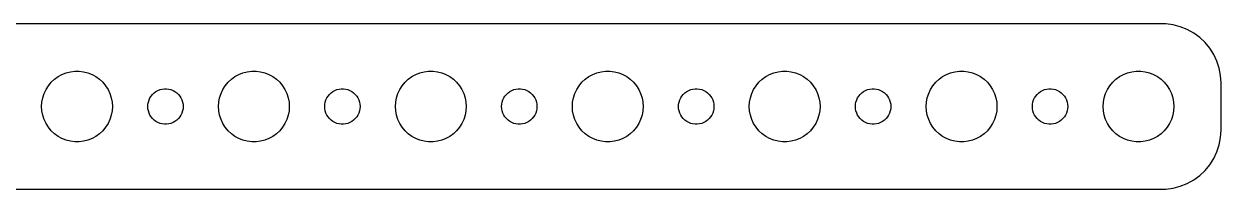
# Model space of a CAD drawing. Header units: metres. Extents: x -194 to 194, y -7 to 7.
# Drawn here: x 93 to 194.5, y -7 to 7 of the extents above; entities that cross this region are included whole.
import ezdxf

# ---------------------------------------------------------------- set-up
doc = ezdxf.new("R2010")
doc.units = ezdxf.units.M

msp = doc.modelspace()

# ---------------------------------------------------------------- linework, layer by layer
for p, q in [((189.814, 6.99013), (-189.814, 6.99013)), ((190.437, 6.91142), (189.814, 6.99013)), ((191.045, 6.75528), (190.437, 6.91142)), ((191.629, 6.52412), (191.045, 6.75528)), ((192.179, 6.22163), (191.629, 6.52412)), ((192.687, 5.85255), (192.179, 6.22163)), ((193.145, 5.42273), (192.687, 5.85255)), ((193.545, 4.93892), (193.145, 5.42273)), ((193.882, 4.40877), (193.545, 4.93892)), ((194.149, 3.84062), (193.882, 4.40877)), ((194.343, 3.24344), (194.149, 3.84062)), ((194.461, 2.62666), (194.343, 3.24344)), ((95.073, 1.76335), (95.3131, 2.05363)), ((95.3131, 2.05363), (95.5877, 2.31154)), ((95.5877, 2.31154), (95.8925, 2.53297)), ((95.8925, 2.53297), (96.2227, 2.71448)), ((96.2227, 2.71448), (96.573, 2.85316)), ((96.573, 2.85316), (96.9379, 2.94685)), ((96.9379, 2.94685), (97.3116, 2.99408)), ((97.3116, 2.99408), (97.6884, 2.99408)), ((97.6884, 2.99408), (98.0621, 2.94685)), ((98.0621, 2.94685), (98.427, 2.85316)), ((98.427, 2.85316), (98.7773, 2.71448)), ((98.7773, 2.71448), (99.1075, 2.53297)), ((99.1075, 2.53297), (99.4123, 2.31154)), ((99.4123, 2.31154), (99.6869, 2.05363)), ((99.6869, 2.05363), (99.927, 1.76335)), ((110.073, 1.76335), (110.313, 2.05363)), ((110.313, 2.05363), (110.588, 2.31154)), ((110.588, 2.31154), (110.893, 2.53297)), ((110.893, 2.53297), (111.223, 2.71448)), ((111.223, 2.71448), (111.573, 2.85316)), ((111.573, 2.85316), (111.938, 2.94685)), ((111.938, 2.94685), (112.312, 2.99408)), ((112.312, 2.99408), (112.688, 2.99408)), ((112.688, 2.99408), (113.062, 2.94685)), ((113.062, 2.94685), (113.427, 2.85316)), ((113.427, 2.85316), (113.777, 2.71448)), ((113.777, 2.71448), (114.107, 2.53297)), ((114.107, 2.53297), (114.412, 2.31154)), ((114.412, 2.31154), (114.687, 2.05363)), ((114.687, 2.05363), (114.927, 1.76335)), ((125.073, 1.76335), (125.313, 2.05363)), ((125.313, 2.05363), (125.588, 2.31154)), ((125.588, 2.31154), (125.893, 2.53297)), ((125.893, 2.53297), (126.223, 2.71448)), ((126.223, 2.71448), (126.573, 2.85316)), ((126.573, 2.85316), (126.938, 2.94685)), ((126.938, 2.94685), (127.312, 2.99408)), ((127.312, 2.99408), (127.688, 2.99408)), ((127.688, 2.99408), (128.062, 2.94685)), ((128.062, 2.94685), (128.427, 2.85316)), ((128.427, 2.85316), (128.777, 2.71448)), ((128.777, 2.71448), (129.107, 2.53297)), ((129.107, 2.53297), (129.412, 2.31154)), ((129.412, 2.31154), (129.687, 2.05363)), ((129.687, 2.05363), (129.927, 1.76335)), ((140.073, 1.76335), (140.313, 2.05363)), ((140.313, 2.05363), (140.588, 2.31154)), ((140.588, 2.31154), (140.893, 2.53297)), ((140.893, 2.53297), (141.223, 2.71448)), ((141.223, 2.71448), (141.573, 2.85316)), ((141.573, 2.85316), (141.938, 2.94685)), ((141.938, 2.94685), (142.312, 2.99408)), ((142.312, 2.99408), (142.688, 2.99408)), ((142.688, 2.99408), (143.062, 2.94685)), ((143.062, 2.94685), (143.427, 2.85316)), ((143.427, 2.85316), (143.777, 2.71448)), ((143.777, 2.71448), (144.107, 2.53297)), ((144.107, 2.53297), (144.412, 2.31154)), ((144.412, 2.31154), (144.687, 2.05363)), ((144.687, 2.05363), (144.927, 1.76335)), ((155.073, 1.76335), (155.313, 2.05363)), ((155.313, 2.05363), (155.588, 2.31154)), ((155.588, 2.31154), (155.893, 2.53297)), ((155.893, 2.53297), (156.223, 2.71448)), ((156.223, 2.71448), (156.573, 2.85316)), ((156.573, 2.85316), (156.938, 2.94685)), ((156.938, 2.94685), (157.312, 2.99408)), ((157.312, 2.99408), (157.688, 2.99408)), ((157.688, 2.99408), (158.062, 2.94685)), ((158.062, 2.94685), (158.427, 2.85316)), ((158.427, 2.85316), (158.777, 2.71448)), ((158.777, 2.71448), (159.107, 2.53297)), ((159.107, 2.53297), (159.412, 2.31154)), ((159.412, 2.31154), (159.687, 2.05363)), ((159.687, 2.05363), (159.927, 1.76335)), ((170.073, 1.76335), (170.313, 2.05363)), ((170.313, 2.05363), (170.588, 2.31154)), ((170.588, 2.31154), (170.893, 2.53297)), ((170.893, 2.53297), (171.223, 2.71448)), ((171.223, 2.71448), (171.573, 2.85316)), ((171.573, 2.85316), (171.938, 2.94685)), ((171.938, 2.94685), (172.312, 2.99408)), ((172.312, 2.99408), (172.688, 2.99408)), ((172.688, 2.99408), (173.062, 2.94685)), ((173.062, 2.94685), (173.427, 2.85316)), ((173.427, 2.85316), (173.777, 2.71448)), ((173.777, 2.71448), (174.107, 2.53297)), ((174.107, 2.53297), (174.412, 2.31154)), ((174.412, 2.31154), (174.687, 2.05363)), ((174.687, 2.05363), (174.927, 1.76335)), ((185.073, 1.76335), (185.313, 2.05363)), ((185.313, 2.05363), (185.588, 2.31154)), ((185.588, 2.31154), (185.893, 2.53297)), ((185.893, 2.53297), (186.223, 2.71448)), ((186.223, 2.71448), (186.573, 2.85316)), ((186.573, 2.85316), (186.938, 2.94685)), ((186.938, 2.94685), (187.312, 2.99408)), ((187.312, 2.99408), (187.688, 2.99408)), ((187.688, 2.99408), (188.062, 2.94685)), ((188.062, 2.94685), (188.427, 2.85316)), ((188.427, 2.85316), (188.777, 2.71448)), ((188.777, 2.71448), (189.107, 2.53297)), ((189.107, 2.53297), (189.412, 2.31154)), ((189.412, 2.31154), (189.687, 2.05363)), ((189.687, 2.05363), (189.927, 1.76335)), ((194.5, 2), (194.461, 2.62666)), ((94.5943, 0.746063), (94.7107, 1.10437)), ((94.7107, 1.10437), (94.8711, 1.44525)), ((94.8711, 1.44525), (95.073, 1.76335)), ((99.927, 1.76335), (100.129, 1.44525)), ((100.129, 1.44525), (100.289, 1.10437)), ((100.289, 1.10437), (100.406, 0.746063)), ((103.786, 0.881668), (103.907, 1.02681)), ((103.907, 1.02681), (104.044, 1.15576)), ((104.044, 1.15576), (104.196, 1.26648)), ((104.196, 1.26648), (104.361, 1.35724)), ((104.361, 1.35724), (104.536, 1.42657)), ((104.536, 1.42657), (104.719, 1.47342)), ((104.719, 1.47342), (104.906, 1.49704)), ((104.906, 1.49704), (105.094, 1.49704)), ((105.094, 1.49704), (105.281, 1.47342)), ((105.281, 1.47342), (105.464, 1.42657)), ((105.464, 1.42657), (105.639, 1.35724)), ((105.639, 1.35724), (105.804, 1.26648)), ((105.804, 1.26648), (105.956, 1.15576)), ((105.956, 1.15576), (106.093, 1.02681)), ((106.093, 1.02681), (106.214, 0.881668)), ((109.594, 0.746063), (109.711, 1.10437)), ((109.711, 1.10437), (109.871, 1.44525)), ((109.871, 1.44525), (110.073, 1.76335)), ((114.927, 1.76335), (115.129, 1.44525)), ((115.129, 1.44525), (115.289, 1.10437)), ((115.289, 1.10437), (115.406, 0.746063)), ((118.786, 0.881668), (118.907, 1.02681)), ((118.907, 1.02681), (119.044, 1.15576)), ((119.044, 1.15576), (119.196, 1.26648)), ((119.196, 1.26648), (119.361, 1.35724)), ((119.361, 1.35724), (119.536, 1.42657)), ((119.536, 1.42657), (119.719, 1.47342)), ((119.719, 1.47342), (119.906, 1.49704)), ((119.906, 1.49704), (120.094, 1.49704)), ((120.094, 1.49704), (120.281, 1.47342)), ((120.281, 1.47342), (120.464, 1.42657)), ((120.464, 1.42657), (120.639, 1.35724)), ((120.639, 1.35724), (120.804, 1.26648)), ((120.804, 1.26648), (120.956, 1.15576)), ((120.956, 1.15576), (121.093, 1.02681)), ((121.093, 1.02681), (121.214, 0.881668)), ((124.594, 0.746063), (124.711, 1.10437)), ((124.711, 1.10437), (124.871, 1.44525)), ((124.871, 1.44525), (125.073, 1.76335)), ((129.927, 1.76335), (130.129, 1.44525)), ((130.129, 1.44525), (130.289, 1.10437)), ((130.289, 1.10437), (130.406, 0.746063)), ((133.786, 0.881668), (133.907, 1.02681)), ((133.907, 1.02681), (134.044, 1.15576)), ((134.044, 1.15576), (134.196, 1.26648)), ((134.196, 1.26648), (134.361, 1.35724)), ((134.361, 1.35724), (134.536, 1.42657)), ((134.536, 1.42657), (134.719, 1.47342)), ((134.719, 1.47342), (134.906, 1.49704)), ((134.906, 1.49704), (135.094, 1.49704)), ((135.094, 1.49704), (135.281, 1.47342)), ((135.281, 1.47342), (135.464, 1.42657)), ((135.464, 1.42657), (135.639, 1.35724)), ((135.639, 1.35724), (135.804, 1.26648)), ((135.804, 1.26648), (135.956, 1.15576)), ((135.956, 1.15576), (136.093, 1.02681)), ((136.093, 1.02681), (136.214, 0.881668)), ((139.594, 0.746063), (139.711, 1.10437)), ((139.711, 1.10437), (139.871, 1.44525)), ((139.871, 1.44525), (140.073, 1.76335)), ((144.927, 1.76335), (145.129, 1.44525)), ((145.129, 1.44525), (145.289, 1.10437)), ((145.289, 1.10437), (145.406, 0.746063)), ((148.786, 0.881668), (148.907, 1.02681)), ((148.907, 1.02681), (149.044, 1.15576)), ((149.044, 1.15576), (149.196, 1.26648)), ((149.196, 1.26648), (149.361, 1.35724)), ((149.361, 1.35724), (149.536, 1.42657)), ((149.536, 1.42657), (149.719, 1.47342)), ((149.719, 1.47342), (149.906, 1.49704)), ((149.906, 1.49704), (150.094, 1.49704)), ((150.094, 1.49704), (150.281, 1.47342)), ((150.281, 1.47342), (150.464, 1.42657)), ((150.464, 1.42657), (150.639, 1.35724)), ((150.639, 1.35724), (150.804, 1.26648)), ((150.804, 1.26648), (150.956, 1.15576)), ((150.956, 1.15576), (151.093, 1.02681)), ((151.093, 1.02681), (151.214, 0.881668)), ((154.594, 0.746063), (154.711, 1.10437)), ((154.711, 1.10437), (154.871, 1.44525)), ((154.871, 1.44525), (155.073, 1.76335)), ((159.927, 1.76335), (160.129, 1.44525)), ((160.129, 1.44525), (160.289, 1.10437)), ((160.289, 1.10437), (160.406, 0.746063)), ((163.786, 0.881668), (163.907, 1.02681)), ((163.907, 1.02681), (164.044, 1.15576)), ((164.044, 1.15576), (164.196, 1.26648)), ((164.196, 1.26648), (164.361, 1.35724)), ((164.361, 1.35724), (164.536, 1.42657)), ((164.536, 1.42657), (164.719, 1.47342)), ((164.719, 1.47342), (164.906, 1.49704)), ((164.906, 1.49704), (165.094, 1.49704)), ((165.094, 1.49704), (165.281, 1.47342)), ((165.281, 1.47342), (165.464, 1.42657)), ((165.464, 1.42657), (165.639, 1.35724)), ((165.639, 1.35724), (165.804, 1.26648)), ((165.804, 1.26648), (165.956, 1.15576)), ((165.956, 1.15576), (166.093, 1.02681)), ((166.093, 1.02681), (166.214, 0.881668)), ((169.594, 0.746063), (169.711, 1.10437)), ((169.711, 1.10437), (169.871, 1.44525)), ((169.871, 1.44525), (170.073, 1.76335)), ((174.927, 1.76335), (175.129, 1.44525)), ((175.129, 1.44525), (175.289, 1.10437)), ((175.289, 1.10437), (175.406, 0.746063)), ((178.786, 0.881668), (178.907, 1.02681)), ((178.907, 1.02681), (179.044, 1.15576)), ((179.044, 1.15576), (179.196, 1.26648)), ((179.196, 1.26648), (179.361, 1.35724)), ((179.361, 1.35724), (179.536, 1.42657)), ((179.536, 1.42657), (179.719, 1.47342)), ((179.719, 1.47342), (179.906, 1.49704)), ((179.906, 1.49704), (180.094, 1.49704)), ((180.094, 1.49704), (180.281, 1.47342)), ((180.281, 1.47342), (180.464, 1.42657)), ((180.464, 1.42657), (180.639, 1.35724)), ((180.639, 1.35724), (180.804, 1.26648)), ((180.804, 1.26648), (180.956, 1.15576)), ((180.956, 1.15576), (181.093, 1.02681)), ((181.093, 1.02681), (181.214, 0.881668)), ((184.594, 0.746063), (184.711, 1.10437)), ((184.711, 1.10437), (184.871, 1.44525)), ((184.871, 1.44525), (185.073, 1.76335)), ((189.927, 1.76335), (190.129, 1.44525)), ((190.129, 1.44525), (190.289, 1.10437)), ((190.289, 1.10437), (190.406, 0.746063)), ((194.5, -2), (194.5, 2)), ((94.5, 0), (94.5237, 0.375992)), ((94.5237, -0.375992), (94.5, 0)), ((94.5237, 0.375992), (94.5943, 0.746063)), ((100.406, 0.746063), (100.476, 0.375992)), ((100.476, 0.375992), (100.5, 0)), ((100.5, 0), (100.476, -0.375992)), ((103.5, 0), (103.512, 0.187988)), ((103.512, -0.187988), (103.5, 0)), ((103.512, 0.187988), (103.547, 0.373032)), ((103.547, 0.373032), (103.605, 0.552185)), ((103.605, 0.552185), (103.686, 0.722626)), ((103.686, 0.722626), (103.786, 0.881668)), ((106.214, 0.881668), (106.314, 0.722626)), ((106.314, 0.722626), (106.395, 0.552185)), ((106.395, 0.552185), (106.453, 0.373032)), ((106.453, 0.373032), (106.488, 0.187988)), ((106.488, 0.187988), (106.5, 0)), ((106.5, 0), (106.488, -0.187988)), ((109.5, 0), (109.524, 0.375992)), ((109.524, -0.375992), (109.5, 0)), ((109.524, 0.375992), (109.594, 0.746063)), ((115.406, 0.746063), (115.476, 0.375992)), ((115.476, 0.375992), (115.5, 0)), ((115.5, 0), (115.476, -0.375992)), ((118.5, 0), (118.512, 0.187988)), ((118.512, -0.187988), (118.5, 0)), ((118.512, 0.187988), (118.547, 0.373032)), ((118.547, 0.373032), (118.605, 0.552185)), ((118.605, 0.552185), (118.686, 0.722626)), ((118.686, 0.722626), (118.786, 0.881668)), ((121.214, 0.881668), (121.314, 0.722626)), ((121.314, 0.722626), (121.395, 0.552185)), ((121.395, 0.552185), (121.453, 0.373032)), ((121.453, 0.373032), (121.488, 0.187988)), ((121.488, 0.187988), (121.5, 0)), ((121.5, 0), (121.488, -0.187988)), ((124.5, 0), (124.524, 0.375992)), ((124.524, -0.375992), (124.5, 0)), ((124.524, 0.375992), (124.594, 0.746063)), ((130.406, 0.746063), (130.476, 0.375992)), ((130.476, 0.375992), (130.5, 0)), ((130.5, 0), (130.476, -0.375992)), ((133.5, 0), (133.512, 0.187988)), ((133.512, -0.187988), (133.5, 0)), ((133.512, 0.187988), (133.547, 0.373032)), ((133.547, 0.373032), (133.605, 0.552185)), ((133.605, 0.552185), (133.686, 0.722626)), ((133.686, 0.722626), (133.786, 0.881668)), ((136.214, 0.881668), (136.314, 0.722626)), ((136.314, 0.722626), (136.395, 0.552185)), ((136.395, 0.552185), (136.453, 0.373032)), ((136.453, 0.373032), (136.488, 0.187988)), ((136.488, 0.187988), (136.5, 0)), ((136.5, 0), (136.488, -0.187988)), ((139.5, 0), (139.524, 0.375992)), ((139.524, -0.375992), (139.5, 0)), ((139.524, 0.375992), (139.594, 0.746063)), ((145.406, 0.746063), (145.476, 0.375992)), ((145.476, 0.375992), (145.5, 0)), ((145.5, 0), (145.476, -0.375992)), ((148.5, 0), (148.512, 0.187988)), ((148.512, -0.187988), (148.5, 0)), ((148.512, 0.187988), (148.547, 0.373032)), ((148.547, 0.373032), (148.605, 0.552185)), ((148.605, 0.552185), (148.686, 0.722626)), ((148.686, 0.722626), (148.786, 0.881668)), ((151.214, 0.881668), (151.314, 0.722626)), ((151.314, 0.722626), (151.395, 0.552185)), ((151.395, 0.552185), (151.453, 0.373032)), ((151.453, 0.373032), (151.488, 0.187988)), ((151.488, 0.187988), (151.5, 0)), ((151.5, 0), (151.488, -0.187988)), ((154.5, 0), (154.524, 0.375992)), ((154.524, -0.375992), (154.5, 0)), ((154.524, 0.375992), (154.594, 0.746063)), ((160.406, 0.746063), (160.476, 0.375992)), ((160.476, 0.375992), (160.5, 0)), ((160.5, 0), (160.476, -0.375992)), ((163.5, 0), (163.512, 0.187988)), ((163.512, -0.187988), (163.5, 0)), ((163.512, 0.187988), (163.547, 0.373032)), ((163.547, 0.373032), (163.605, 0.552185)), ((163.605, 0.552185), (163.686, 0.722626)), ((163.686, 0.722626), (163.786, 0.881668)), ((166.214, 0.881668), (166.314, 0.722626)), ((166.314, 0.722626), (166.395, 0.552185)), ((166.395, 0.552185), (166.453, 0.373032)), ((166.453, 0.373032), (166.488, 0.187988)), ((166.488, 0.187988), (166.5, 0)), ((166.5, 0), (166.488, -0.187988)), ((169.5, 0), (169.524, 0.375992)), ((169.524, -0.375992), (169.5, 0)), ((169.524, 0.375992), (169.594, 0.746063)), ((175.406, 0.746063), (175.476, 0.375992)), ((175.476, 0.375992), (175.5, 0)), ((175.5, 0), (175.476, -0.375992)), ((178.5, 0), (178.512, 0.187988)), ((178.512, -0.187988), (178.5, 0)), ((178.512, 0.187988), (178.547, 0.373032)), ((178.547, 0.373032), (178.605, 0.552185)), ((178.605, 0.552185), (178.686, 0.722626)), ((178.686, 0.722626), (178.786, 0.881668)), ((181.214, 0.881668), (181.314, 0.722626)), ((181.314, 0.722626), (181.395, 0.552185)), ((181.395, 0.552185), (181.453, 0.373032)), ((181.453, 0.373032), (181.488, 0.187988)), ((181.488, 0.187988), (181.5, 0)), ((181.5, 0), (181.488, -0.187988)), ((184.5, 0), (184.524, 0.375992)), ((184.524, -0.375992), (184.5, 0)), ((184.524, 0.375992), (184.594, 0.746063)), ((190.406, 0.746063), (190.476, 0.375992)), ((190.476, 0.375992), (190.5, 0)), ((190.5, 0), (190.476, -0.375992)), ((94.5943, -0.746063), (94.5237, -0.375992)), ((94.7107, -1.10437), (94.5943, -0.746063)), ((100.406, -0.746063), (100.289, -1.10437)), ((100.476, -0.375992), (100.406, -0.746063)), ((103.547, -0.373032), (103.512, -0.187988)), ((103.605, -0.552185), (103.547, -0.373032)), ((103.686, -0.722626), (103.605, -0.552185)), ((103.786, -0.881668), (103.686, -0.722626)), ((103.907, -1.02681), (103.786, -0.881668)), ((106.214, -0.881668), (106.093, -1.02681)), ((106.314, -0.722626), (106.214, -0.881668)), ((106.395, -0.552185), (106.314, -0.722626)), ((106.453, -0.373032), (106.395, -0.552185)), ((106.488, -0.187988), (106.453, -0.373032)), ((109.594, -0.746063), (109.524, -0.375992)), ((109.711, -1.10437), (109.594, -0.746063)), ((115.406, -0.746063), (115.289, -1.10437)), ((115.476, -0.375992), (115.406, -0.746063)), ((118.547, -0.373032), (118.512, -0.187988)), ((118.605, -0.552185), (118.547, -0.373032)), ((118.686, -0.722626), (118.605, -0.552185)), ((118.786, -0.881668), (118.686, -0.722626)), ((118.907, -1.02681), (118.786, -0.881668)), ((121.214, -0.881668), (121.093, -1.02681)), ((121.314, -0.722626), (121.214, -0.881668)), ((121.395, -0.552185), (121.314, -0.722626)), ((121.453, -0.373032), (121.395, -0.552185)), ((121.488, -0.187988), (121.453, -0.373032)), ((124.594, -0.746063), (124.524, -0.375992)), ((124.711, -1.10437), (124.594, -0.746063)), ((130.406, -0.746063), (130.289, -1.10437)), ((130.476, -0.375992), (130.406, -0.746063)), ((133.547, -0.373032), (133.512, -0.187988)), ((133.605, -0.552185), (133.547, -0.373032)), ((133.686, -0.722626), (133.605, -0.552185)), ((133.786, -0.881668), (133.686, -0.722626)), ((133.907, -1.02681), (133.786, -0.881668)), ((136.214, -0.881668), (136.093, -1.02681)), ((136.314, -0.722626), (136.214, -0.881668)), ((136.395, -0.552185), (136.314, -0.722626)), ((136.453, -0.373032), (136.395, -0.552185)), ((136.488, -0.187988), (136.453, -0.373032)), ((139.594, -0.746063), (139.524, -0.375992)), ((139.711, -1.10437), (139.594, -0.746063)), ((145.406, -0.746063), (145.289, -1.10437)), ((145.476, -0.375992), (145.406, -0.746063)), ((148.547, -0.373032), (148.512, -0.187988)), ((148.605, -0.552185), (148.547, -0.373032)), ((148.686, -0.722626), (148.605, -0.552185)), ((148.786, -0.881668), (148.686, -0.722626)), ((148.907, -1.02681), (148.786, -0.881668)), ((151.214, -0.881668), (151.093, -1.02681)), ((151.314, -0.722626), (151.214, -0.881668)), ((151.395, -0.552185), (151.314, -0.722626)), ((151.453, -0.373032), (151.395, -0.552185)), ((151.488, -0.187988), (151.453, -0.373032)), ((154.594, -0.746063), (154.524, -0.375992)), ((154.711, -1.10437), (154.594, -0.746063)), ((160.406, -0.746063), (160.289, -1.10437)), ((160.476, -0.375992), (160.406, -0.746063)), ((163.547, -0.373032), (163.512, -0.187988)), ((163.605, -0.552185), (163.547, -0.373032)), ((163.686, -0.722626), (163.605, -0.552185)), ((163.786, -0.881668), (163.686, -0.722626)), ((163.907, -1.02681), (163.786, -0.881668)), ((166.214, -0.881668), (166.093, -1.02681)), ((166.314, -0.722626), (166.214, -0.881668)), ((166.395, -0.552185), (166.314, -0.722626)), ((166.453, -0.373032), (166.395, -0.552185)), ((166.488, -0.187988), (166.453, -0.373032)), ((169.594, -0.746063), (169.524, -0.375992)), ((169.711, -1.10437), (169.594, -0.746063)), ((175.406, -0.746063), (175.289, -1.10437)), ((175.476, -0.375992), (175.406, -0.746063)), ((178.547, -0.373032), (178.512, -0.187988)), ((178.605, -0.552185), (178.547, -0.373032)), ((178.686, -0.722626), (178.605, -0.552185)), ((178.786, -0.881668), (178.686, -0.722626)), ((178.907, -1.02681), (178.786, -0.881668)), ((181.214, -0.881668), (181.093, -1.02681)), ((181.314, -0.722626), (181.214, -0.881668)), ((181.395, -0.552185), (181.314, -0.722626)), ((181.453, -0.373032), (181.395, -0.552185)), ((181.488, -0.187988), (181.453, -0.373032)), ((184.594, -0.746063), (184.524, -0.375992)), ((184.711, -1.10437), (184.594, -0.746063)), ((190.406, -0.746063), (190.289, -1.10437)), ((190.476, -0.375992), (190.406, -0.746063)), ((94.8711, -1.44525), (94.7107, -1.10437)), ((95.073, -1.76335), (94.8711, -1.44525)), ((95.3131, -2.05363), (95.073, -1.76335)), ((99.927, -1.76335), (99.6869, -2.05363)), ((100.129, -1.44525), (99.927, -1.76335)), ((100.289, -1.10437), (100.129, -1.44525)), ((104.044, -1.15576), (103.907, -1.02681)), ((104.196, -1.26648), (104.044, -1.15576)), ((104.361, -1.35724), (104.196, -1.26648)), ((104.536, -1.42657), (104.361, -1.35724)), ((104.719, -1.47342), (104.536, -1.42657)), ((104.906, -1.49704), (104.719, -1.47342)), ((105.094, -1.49704), (104.906, -1.49704)), ((105.281, -1.47342), (105.094, -1.49704)), ((105.464, -1.42657), (105.281, -1.47342)), ((105.639, -1.35724), (105.464, -1.42657)), ((105.804, -1.26648), (105.639, -1.35724)), ((105.956, -1.15576), (105.804, -1.26648)), ((106.093, -1.02681), (105.956, -1.15576)), ((109.871, -1.44525), (109.711, -1.10437)), ((110.073, -1.76335), (109.871, -1.44525)), ((110.313, -2.05363), (110.073, -1.76335)), ((114.927, -1.76335), (114.687, -2.05363)), ((115.129, -1.44525), (114.927, -1.76335)), ((115.289, -1.10437), (115.129, -1.44525)), ((119.044, -1.15576), (118.907, -1.02681)), ((119.196, -1.26648), (119.044, -1.15576)), ((119.361, -1.35724), (119.196, -1.26648)), ((119.536, -1.42657), (119.361, -1.35724)), ((119.719, -1.47342), (119.536, -1.42657)), ((119.906, -1.49704), (119.719, -1.47342)), ((120.094, -1.49704), (119.906, -1.49704)), ((120.281, -1.47342), (120.094, -1.49704)), ((120.464, -1.42657), (120.281, -1.47342)), ((120.639, -1.35724), (120.464, -1.42657)), ((120.804, -1.26648), (120.639, -1.35724)), ((120.956, -1.15576), (120.804, -1.26648)), ((121.093, -1.02681), (120.956, -1.15576)), ((124.871, -1.44525), (124.711, -1.10437)), ((125.073, -1.76335), (124.871, -1.44525)), ((125.313, -2.05363), (125.073, -1.76335)), ((129.927, -1.76335), (129.687, -2.05363)), ((130.129, -1.44525), (129.927, -1.76335)), ((130.289, -1.10437), (130.129, -1.44525)), ((134.044, -1.15576), (133.907, -1.02681)), ((134.196, -1.26648), (134.044, -1.15576)), ((134.361, -1.35724), (134.196, -1.26648)), ((134.536, -1.42657), (134.361, -1.35724)), ((134.719, -1.47342), (134.536, -1.42657)), ((134.906, -1.49704), (134.719, -1.47342)), ((135.094, -1.49704), (134.906, -1.49704)), ((135.281, -1.47342), (135.094, -1.49704)), ((135.464, -1.42657), (135.281, -1.47342)), ((135.639, -1.35724), (135.464, -1.42657)), ((135.804, -1.26648), (135.639, -1.35724)), ((135.956, -1.15576), (135.804, -1.26648)), ((136.093, -1.02681), (135.956, -1.15576)), ((139.871, -1.44525), (139.711, -1.10437)), ((140.073, -1.76335), (139.871, -1.44525)), ((140.313, -2.05363), (140.073, -1.76335)), ((144.927, -1.76335), (144.687, -2.05363)), ((145.129, -1.44525), (144.927, -1.76335)), ((145.289, -1.10437), (145.129, -1.44525)), ((149.044, -1.15576), (148.907, -1.02681)), ((149.196, -1.26648), (149.044, -1.15576)), ((149.361, -1.35724), (149.196, -1.26648)), ((149.536, -1.42657), (149.361, -1.35724)), ((149.719, -1.47342), (149.536, -1.42657)), ((149.906, -1.49704), (149.719, -1.47342)), ((150.094, -1.49704), (149.906, -1.49704)), ((150.281, -1.47342), (150.094, -1.49704)), ((150.464, -1.42657), (150.281, -1.47342)), ((150.639, -1.35724), (150.464, -1.42657)), ((150.804, -1.26648), (150.639, -1.35724)), ((150.956, -1.15576), (150.804, -1.26648)), ((151.093, -1.02681), (150.956, -1.15576)), ((154.871, -1.44525), (154.711, -1.10437)), ((155.073, -1.76335), (154.871, -1.44525)), ((155.313, -2.05363), (155.073, -1.76335)), ((159.927, -1.76335), (159.687, -2.05363)), ((160.129, -1.44525), (159.927, -1.76335)), ((160.289, -1.10437), (160.129, -1.44525)), ((164.044, -1.15576), (163.907, -1.02681)), ((164.196, -1.26648), (164.044, -1.15576)), ((164.361, -1.35724), (164.196, -1.26648)), ((164.536, -1.42657), (164.361, -1.35724)), ((164.719, -1.47342), (164.536, -1.42657)), ((164.906, -1.49704), (164.719, -1.47342)), ((165.094, -1.49704), (164.906, -1.49704)), ((165.281, -1.47342), (165.094, -1.49704)), ((165.464, -1.42657), (165.281, -1.47342)), ((165.639, -1.35724), (165.464, -1.42657)), ((165.804, -1.26648), (165.639, -1.35724)), ((165.956, -1.15576), (165.804, -1.26648)), ((166.093, -1.02681), (165.956, -1.15576)), ((169.871, -1.44525), (169.711, -1.10437)), ((170.073, -1.76335), (169.871, -1.44525)), ((170.313, -2.05363), (170.073, -1.76335)), ((174.927, -1.76335), (174.687, -2.05363)), ((175.129, -1.44525), (174.927, -1.76335)), ((175.289, -1.10437), (175.129, -1.44525)), ((179.044, -1.15576), (178.907, -1.02681)), ((179.196, -1.26648), (179.044, -1.15576)), ((179.361, -1.35724), (179.196, -1.26648)), ((179.536, -1.42657), (179.361, -1.35724)), ((179.719, -1.47342), (179.536, -1.42657)), ((179.906, -1.49704), (179.719, -1.47342)), ((180.094, -1.49704), (179.906, -1.49704)), ((180.281, -1.47342), (180.094, -1.49704)), ((180.464, -1.42657), (180.281, -1.47342)), ((180.639, -1.35724), (180.464, -1.42657)), ((180.804, -1.26648), (180.639, -1.35724)), ((180.956, -1.15576), (180.804, -1.26648)), ((181.093, -1.02681), (180.956, -1.15576)), ((184.871, -1.44525), (184.711, -1.10437)), ((185.073, -1.76335), (184.871, -1.44525)), ((185.313, -2.05363), (185.073, -1.76335)), ((189.927, -1.76335), (189.687, -2.05363)), ((190.129, -1.44525), (189.927, -1.76335)), ((190.289, -1.10437), (190.129, -1.44525)), ((194.461, -2.62666), (194.5, -2)), ((95.5877, -2.31154), (95.3131, -2.05363)), ((95.8925, -2.53297), (95.5877, -2.31154)), ((96.2227, -2.71448), (95.8925, -2.53297)), ((96.573, -2.85316), (96.2227, -2.71448)), ((96.9379, -2.94685), (96.573, -2.85316)), ((97.3116, -2.99408), (96.9379, -2.94685)), ((97.6884, -2.99408), (97.3116, -2.99408)), ((98.0621, -2.94685), (97.6884, -2.99408)), ((98.427, -2.85316), (98.0621, -2.94685)), ((98.7773, -2.71448), (98.427, -2.85316)), ((99.1075, -2.53297), (98.7773, -2.71448)), ((99.4123, -2.31154), (99.1075, -2.53297)), ((99.6869, -2.05363), (99.4123, -2.31154)), ((110.588, -2.31154), (110.313, -2.05363)), ((110.893, -2.53297), (110.588, -2.31154)), ((111.223, -2.71448), (110.893, -2.53297)), ((111.573, -2.85316), (111.223, -2.71448)), ((111.938, -2.94685), (111.573, -2.85316)), ((112.312, -2.99408), (111.938, -2.94685)), ((112.688, -2.99408), (112.312, -2.99408)), ((113.062, -2.94685), (112.688, -2.99408)), ((113.427, -2.85316), (113.062, -2.94685)), ((113.777, -2.71448), (113.427, -2.85316)), ((114.107, -2.53297), (113.777, -2.71448)), ((114.412, -2.31154), (114.107, -2.53297)), ((114.687, -2.05363), (114.412, -2.31154)), ((125.588, -2.31154), (125.313, -2.05363)), ((125.893, -2.53297), (125.588, -2.31154)), ((126.223, -2.71448), (125.893, -2.53297)), ((126.573, -2.85316), (126.223, -2.71448)), ((126.938, -2.94685), (126.573, -2.85316)), ((127.312, -2.99408), (126.938, -2.94685)), ((127.688, -2.99408), (127.312, -2.99408)), ((128.062, -2.94685), (127.688, -2.99408)), ((128.427, -2.85316), (128.062, -2.94685)), ((128.777, -2.71448), (128.427, -2.85316)), ((129.107, -2.53297), (128.777, -2.71448)), ((129.412, -2.31154), (129.107, -2.53297)), ((129.687, -2.05363), (129.412, -2.31154)), ((140.588, -2.31154), (140.313, -2.05363)), ((140.893, -2.53297), (140.588, -2.31154)), ((141.223, -2.71448), (140.893, -2.53297)), ((141.573, -2.85316), (141.223, -2.71448)), ((141.938, -2.94685), (141.573, -2.85316)), ((142.312, -2.99408), (141.938, -2.94685)), ((142.688, -2.99408), (142.312, -2.99408)), ((143.062, -2.94685), (142.688, -2.99408)), ((143.427, -2.85316), (143.062, -2.94685)), ((143.777, -2.71448), (143.427, -2.85316)), ((144.107, -2.53297), (143.777, -2.71448)), ((144.412, -2.31154), (144.107, -2.53297)), ((144.687, -2.05363), (144.412, -2.31154)), ((155.588, -2.31154), (155.313, -2.05363)), ((155.893, -2.53297), (155.588, -2.31154)), ((156.223, -2.71448), (155.893, -2.53297)), ((156.573, -2.85316), (156.223, -2.71448)), ((156.938, -2.94685), (156.573, -2.85316)), ((157.312, -2.99408), (156.938, -2.94685)), ((157.688, -2.99408), (157.312, -2.99408)), ((158.062, -2.94685), (157.688, -2.99408)), ((158.427, -2.85316), (158.062, -2.94685)), ((158.777, -2.71448), (158.427, -2.85316)), ((159.107, -2.53297), (158.777, -2.71448)), ((159.412, -2.31154), (159.107, -2.53297)), ((159.687, -2.05363), (159.412, -2.31154)), ((170.588, -2.31154), (170.313, -2.05363)), ((170.893, -2.53297), (170.588, -2.31154)), ((171.223, -2.71448), (170.893, -2.53297)), ((171.573, -2.85316), (171.223, -2.71448)), ((171.938, -2.94685), (171.573, -2.85316)), ((172.312, -2.99408), (171.938, -2.94685)), ((172.688, -2.99408), (172.312, -2.99408)), ((173.062, -2.94685), (172.688, -2.99408)), ((173.427, -2.85316), (173.062, -2.94685)), ((173.777, -2.71448), (173.427, -2.85316)), ((174.107, -2.53297), (173.777, -2.71448)), ((174.412, -2.31154), (174.107, -2.53297)), ((174.687, -2.05363), (174.412, -2.31154)), ((185.588, -2.31154), (185.313, -2.05363)), ((185.893, -2.53297), (185.588, -2.31154)), ((186.223, -2.71448), (185.893, -2.53297)), ((186.573, -2.85316), (186.223, -2.71448)), ((186.938, -2.94685), (186.573, -2.85316)), ((187.312, -2.99408), (186.938, -2.94685)), ((187.688, -2.99408), (187.312, -2.99408)), ((188.062, -2.94685), (187.688, -2.99408)), ((188.427, -2.85316), (188.062, -2.94685)), ((188.777, -2.71448), (188.427, -2.85316)), ((189.107, -2.53297), (188.777, -2.71448)), ((189.412, -2.31154), (189.107, -2.53297)), ((189.687, -2.05363), (189.412, -2.31154)), ((194.343, -3.24344), (194.461, -2.62666)), ((193.882, -4.40877), (194.149, -3.84062)), ((194.149, -3.84062), (194.343, -3.24344)), ((193.145, -5.42273), (193.545, -4.93892)), ((193.545, -4.93892), (193.882, -4.40877)), ((192.179, -6.22163), (192.687, -5.85255)), ((192.687, -5.85255), (193.145, -5.42273)), ((-189.814, -6.99013), (189.814, -6.99013)), ((189.814, -6.99013), (190.437, -6.91142)), ((190.437, -6.91142), (191.045, -6.75528)), ((191.045, -6.75528), (191.629, -6.52412)), ((191.629, -6.52412), (192.179, -6.22163))]:
    msp.add_line(p, q)

doc.saveas('drawing.dxf')
